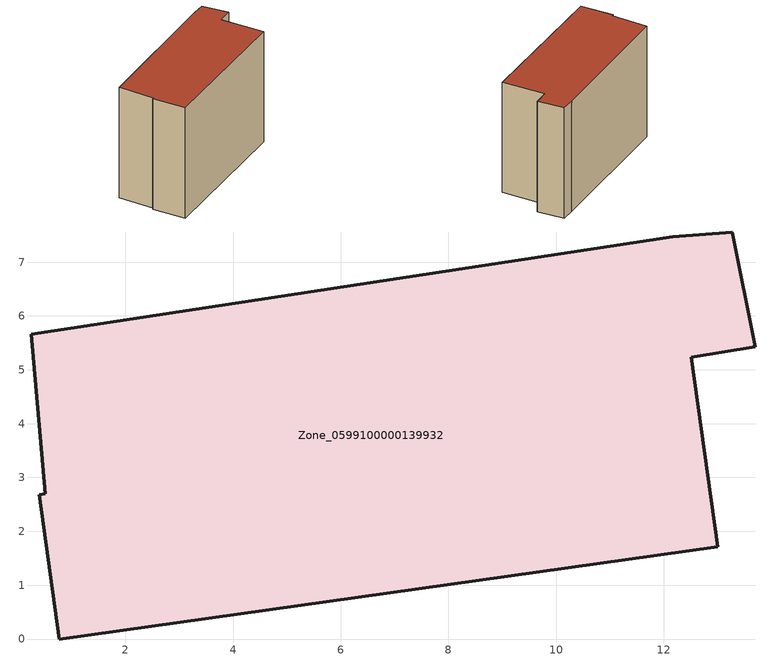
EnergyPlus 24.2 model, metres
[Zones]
Zone_0599100000139932
 floor ground (C_G): 12.17,7.47 13.27,7.56 13.7,5.43 12.51,5.23 13,1.71 0.77,0 0.4,2.68 0.52,2.7 0.25,5.66 z0
 wall outside (C_F): 0.4,2.68 0.77,0 13,1.71 12.51,5.23 13.7,5.43 13.27,7.56 12.17,7.47 0.25,5.66 0.52,2.7 0.4,2.68 z0:9.48
 roof outside (C_R): 0.25,5.66 0.52,2.7 0.4,2.68 0.77,0 13,1.71 12.51,5.23 13.7,5.43 13.27,7.56 12.17,7.47 z9.48
[BUILDING]
Pand.0599100000139932: North Axis=0; Terrain=City; Loads Convergence Tolerance Value=0.04; Temperature Convergence Tolerance Value=0.4; Solar Distribution=FullExterior; Maximum Number of Warmup Days=25; Minimum Number of Warmup Days=1
[Site:Location]
Rotterdam.The.Hague.AP_ZH_NLD Design_Conditions: Latitude=51.96; Longitude=4.45; Time Zone=1; Elevation=-4.5
[SITE:GROUNDTEMPERATURE:BUILDINGSURFACE]
18, 18, 18, 18, 18, 18, 18, 18, 18, 18, 18, 18
[MATERIAL] Thermal Absorptance=0.9; Solar Absorptance=0.7; Visible Absorptance=0.7
Name | Roughness | Thickness | Conductivity | Density | Specific Heat
G.TI.1946 | MediumSmooth | 0.15 | 1 | 540 | 1210
F.TI.1946 | Rough | 0.3 | 0.857143 | 1920 | 840
R.TI.1946 | MediumRough | 0.2 | 0.1 | 1500 | 1000
[CONSTRUCTION]
C_G: G.TI.1946
C_F: F.TI.1946
C_R: R.TI.1946
[ZONE]
Zone_0599100000139932: Type=1; Multiplier=1; Ceiling Height=Autocalculate; Volume=Autocalculate; Floor Area=autocalculate; Part of Total Floor Area=Yes
[ZONEINFILTRATION:DESIGNFLOWRATE]
Infil_Zone_0599100000139932: Zone or ZoneList or Space or SpaceList=Zone_0599100000139932; Schedule=AlwaysOn; Design Flow Rate Calculation Method=Flow/Area; Flow Rate per Floor Area=0.003; Constant Term Coefficient=1; Temperature Term Coefficient=0; Velocity Term Coefficient=0; Velocity Squared Term Coefficient=0
[HVACTEMPLATE:ZONE:IDEALLOADSAIRSYSTEM]
Zone_0599100000139932: Maximum Heating Supply Air Temperature=50; Minimum Cooling Supply Air Temperature=13; Maximum Heating Supply Air Humidity Ratio=0.0156; Minimum Cooling Supply Air Humidity Ratio=0.0077; Heating Limit=NoLimit; Cooling Limit=NoLimit; Dehumidification Control Type=ConstantSensibleHeatRatio; Cooling Sensible Heat Ratio=0.7; Dehumidification Setpoint=60; Humidification Control Type=None; Humidification Setpoint=30; Outdoor Air Method=None; Outdoor Air Flow Rate per Person=0.00944; Outdoor Air Flow Rate per Zone Floor Area=0; Outdoor Air Flow Rate per Zone=0; Demand Controlled Ventilation Type=None; Outdoor Air Economizer Type=NoEconomizer; Heat Recovery Type=None; Sensible Heat Recovery Effectiveness=0.7; Latent Heat Recovery Effectiveness=0.65
[ZONECONTROL:THERMOSTAT]
ThermostatControl_Zone_0599100000139932: Zone or ZoneList=Zone_0599100000139932; Control Type Schedule=DualSetpointControlType; Control 1=Thermostat_Zone_0599100000139932; Temperature Difference Between Cutout And Setpoint=0
[THERMOSTATSETPOINT:DUALSETPOINT]
Thermostat_Zone_0599100000139932: Heating Setpoint Temperature Schedule=HeatingSetpoint_Zone_0599100000139932; Cooling Setpoint Temperature Schedule=CoolingSetpoint_Zone_0599100000139932
[SCHEDULE:COMPACT]
HeatingSetpoint_Zone_0599100000139932: Through: 12/31, For: AllDays, Until: 24:00, 21
CoolingSetpoint_Zone_0599100000139932: Through: 12/31, For: AllDays, Until: 24:00, 24
DualSetpointControlType: Through: 12/31, For: AllDays, Until: 24:00, 4
AlwaysOn: Through: 12/31, For: AllDays, Until: 24:00, 1
